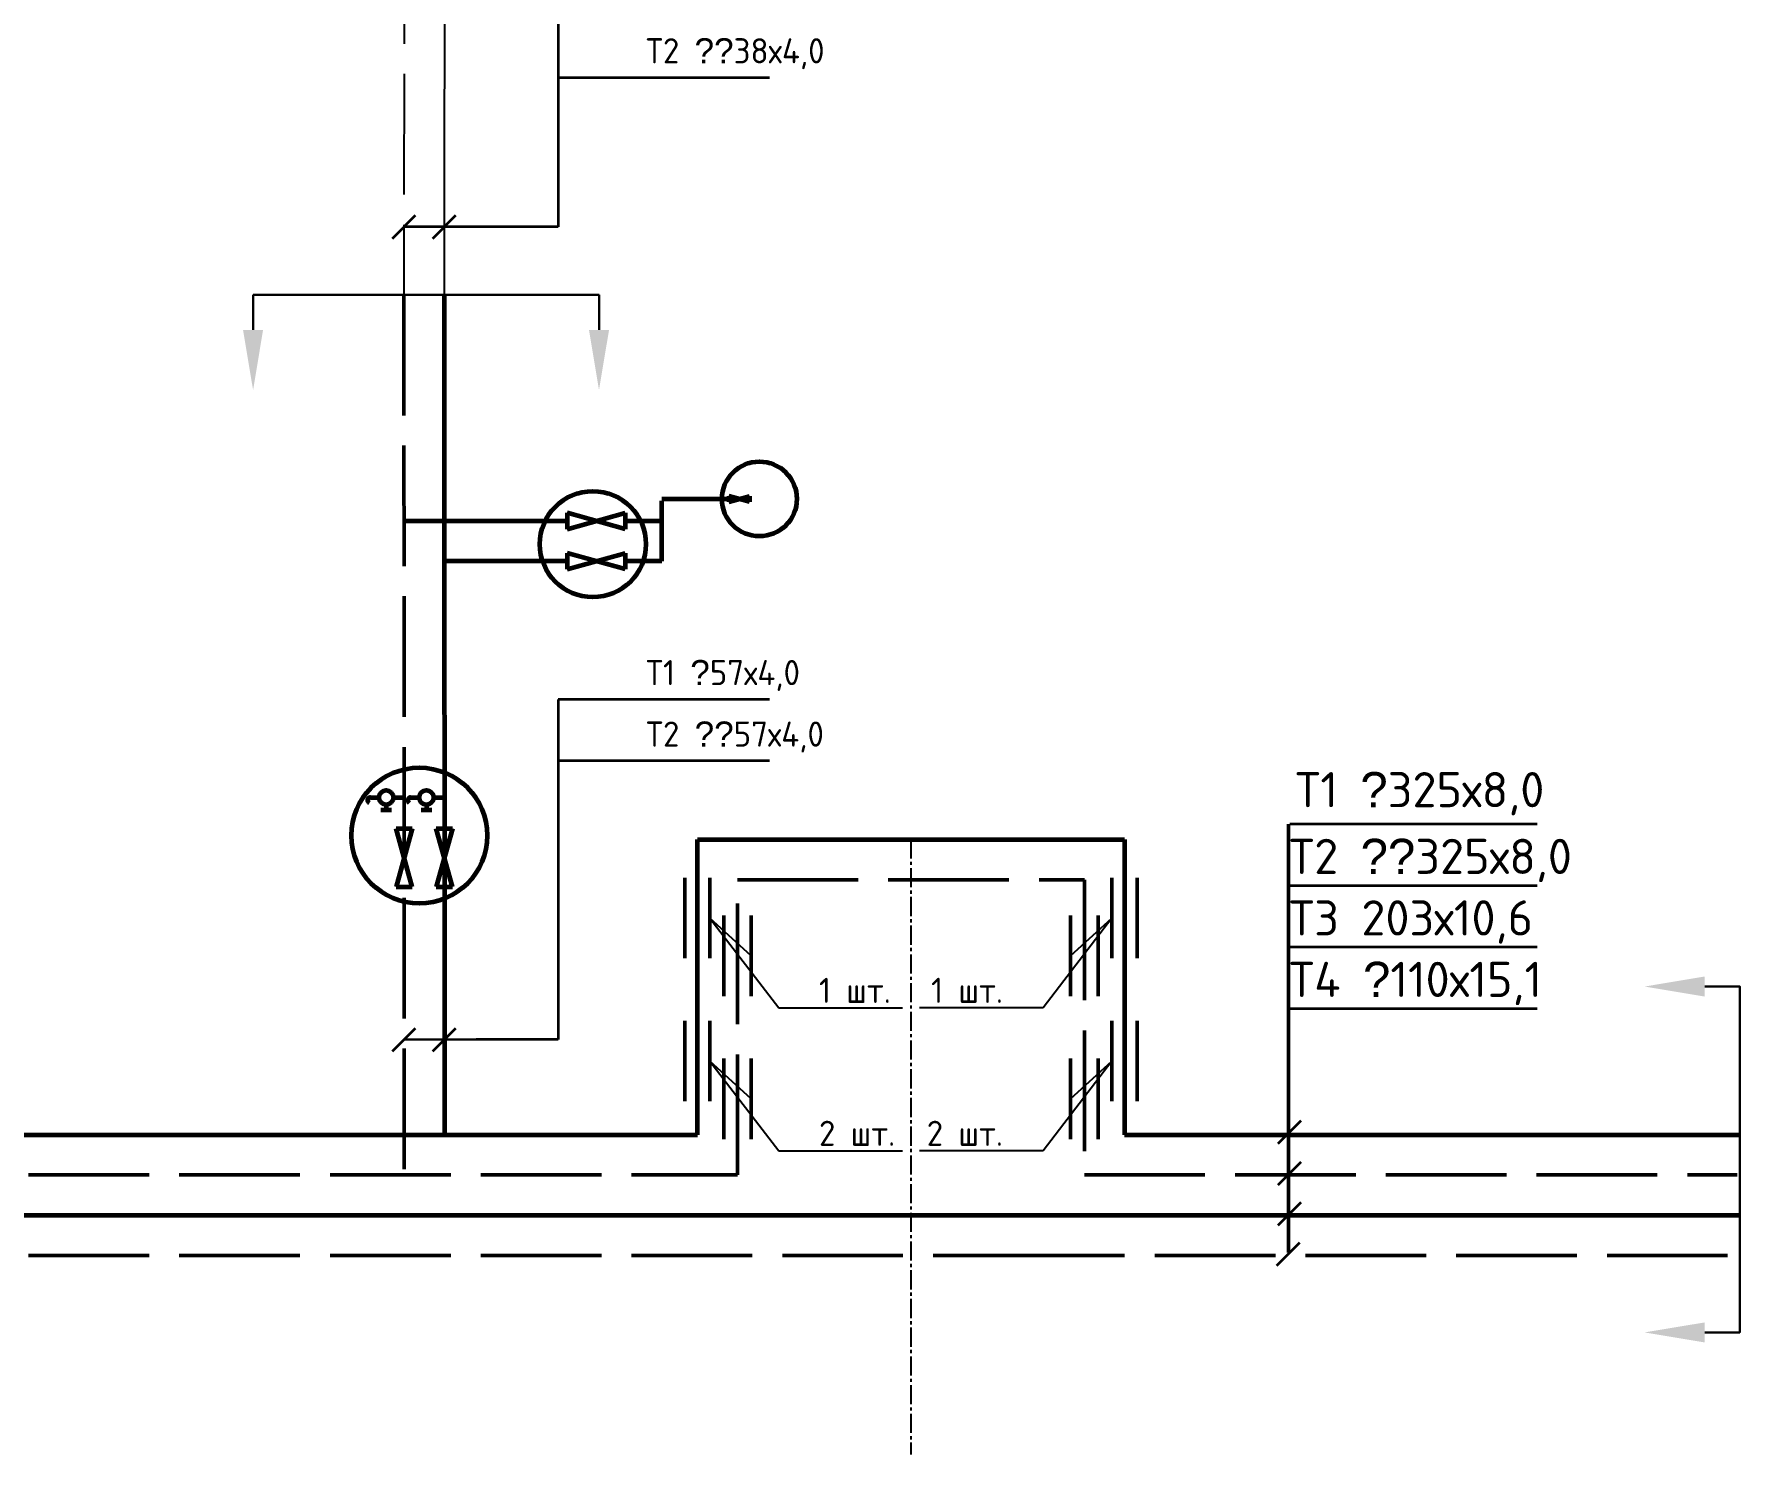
# Model space of a CAD drawing. Header units: metres. Extents: x 1981 to 7362, y 1229 to 3678.
# Drawn here: x 3873.5 to 4043.2, y 1757.6 to 1901.3 of the extents above; entities that cross this region are included whole.
import ezdxf
from ezdxf import colors
from ezdxf.entities.mleader import LeaderData, LeaderLine
from ezdxf.math import Vec2, Vec3

# ---------------------------------------------------------------- set-up
doc = ezdxf.new("R2010")
doc.units = ezdxf.units.M
doc.linetypes.add('ACAD_ISO02W100', pattern=[15, 12, -3])
doc.linetypes.add('CENTER2', pattern=[28.575, 19.05, -3.175, 3.175, -3.175])
for name, color, linetype, lineweight in [('Объекты проект.', 1, 'Continuous', 80), ('Основной', 255, 'Continuous', 50), ('Размер 3.5', 250, 'Continuous', 35), ('Размерный', 4, 'Continuous', 30)]:
    doc.layers.add(name, color=color, linetype=linetype, lineweight=lineweight)
doc.styles.add('-ISOCPEUR-', font='isocpeur.ttf')
doc.styles.get("Standard").update_dxf_attribs({"font": 'GOST Common.ttf'})

# ---------------------------------------------------------------- blocks, each defined once
blk = doc.blocks.new('_None')

msp = doc.modelspace()

# ---------------------------------------------------------------- linework, layer by layer
at = {"color": 5, "linetype": 'ACAD_ISO02W100', "lineweight": 50}
msp.add_line((3910.274, 1875.365), (3910.3, 1787.779), dxfattribs=at)
at = {"lineweight": 60}
for p, q in [((3935.948, 1855.048), (3942.614, 1855.048)), ((3942.614, 1855.331), (3942.614, 1854.766)), ((3942.614, 1854.766), (3944.649, 1855.331)), ((3944.649, 1854.766), (3942.614, 1855.331)), ((3944.649, 1855.331), (3944.649, 1854.766)), ((3926.509, 1853.655), (3926.509, 1852.049)), ((3926.509, 1852.049), (3932.288, 1853.655)), ((3932.288, 1852.049), (3926.509, 1853.655)), ((3932.288, 1853.655), (3932.288, 1852.049)), ((3935.948, 1848.852), (3935.948, 1854.852)), ((3926.509, 1849.655), (3926.509, 1848.049)), ((3926.509, 1848.049), (3932.288, 1849.655)), ((3932.288, 1848.049), (3926.509, 1849.655)), ((3932.288, 1849.655), (3932.288, 1848.049)), ((3906.934, 1825.338), (3907.794, 1825.338)), ((3908.51, 1824.622), (3908.51, 1824.085)), ((3909.226, 1825.338), (3910.3, 1825.338)), ((3910.934, 1825.338), (3911.794, 1825.338)), ((3912.51, 1824.622), (3912.51, 1824.085)), ((3913.226, 1825.338), (3914.3, 1825.338)), ((3909.047, 1824.085), (3907.973, 1824.085)), ((3913.047, 1824.085), (3911.973, 1824.085)), ((3909.497, 1822.244), (3911.102, 1822.244)), ((3911.102, 1816.465), (3909.497, 1822.244)), ((3911.102, 1822.244), (3909.497, 1816.465)), ((3913.497, 1822.244), (3915.102, 1822.244)), ((3915.102, 1816.465), (3913.497, 1822.244)), ((3915.102, 1822.244), (3913.497, 1816.465)), ((3909.497, 1816.465), (3911.102, 1816.465)), ((3913.497, 1816.465), (3915.102, 1816.465))]:
    msp.add_line(p, q, dxfattribs=at)
at = {"color": 6, "linetype": 'ACAD_ISO02W100', "lineweight": 50}
for p, q in [((3782.925, 1779.779), (3969.974, 1779.779)), ((3969.974, 1779.779), (4043.167, 1779.779))]:
    msp.add_line(p, q, dxfattribs=at)
at = {"color": 5, "linetype": 'ACAD_ISO02W100', "lineweight": 25}
msp.add_lwpolyline([(3888.893, 1939.988), (3888.893, 1912.34), (3910.3, 1912.34), (3910.274, 1875.365)], dxfattribs=at)
at = {"color": 5, "linetype": 'ACAD_ISO02W100', "lineweight": 50}
msp.add_lwpolyline([(3782.925, 1787.779), (3943.467, 1787.779), (3943.467, 1817.164), (3977.974, 1817.164), (3977.974, 1787.779), (4042.938, 1787.779)], dxfattribs=at)
at = {"lineweight": 50}
for points in [[(3938.209, 1817.343), (3938.209, 1809.343)], [(3940.724, 1817.343), (3940.724, 1809.343)], [(3980.716, 1817.343), (3980.716, 1809.343)], [(3983.232, 1817.343), (3983.232, 1809.343)], [(3942.095, 1813.584), (3942.095, 1805.584)], [(3944.838, 1813.584), (3944.838, 1805.584)], [(3976.603, 1813.584), (3976.603, 1805.584)], [(3979.345, 1813.584), (3979.345, 1805.584)], [(3938.209, 1795.118), (3938.209, 1803.118)], [(3940.724, 1795.118), (3940.724, 1803.118)], [(3980.716, 1795.118), (3980.716, 1803.118)], [(3983.232, 1795.118), (3983.232, 1803.118)], [(3942.095, 1791.359), (3942.095, 1799.359)], [(3944.838, 1791.359), (3944.838, 1799.359)], [(3976.603, 1791.359), (3976.603, 1799.359)], [(3979.345, 1791.359), (3979.345, 1799.359)]]:
    msp.add_lwpolyline(points, dxfattribs=at)
at = {"lineweight": 60}
for centre, radius in [((3945.646, 1855.048), 3.72), ((3929.075, 1850.542), 5.276), ((3911.807, 1821.556), 6.757), ((3908.51, 1825.338), 0.716), ((3912.51, 1825.338), 0.716)]:
    msp.add_circle(centre, radius, dxfattribs=at)
for centre in [(3906.916, 1825.065), (3910.916, 1825.065)]:
    msp.add_arc(centre, 0.274, 86.2591, 244.72194, dxfattribs=at)
at = {"layer": 'Объекты проект.', "color": 1, "lineweight": 60}
msp.add_line((3914.276, 1875.366), (3914.3, 1791.779), dxfattribs=at)
at = {"layer": 'Объекты проект.', "color": 5, "lineweight": 60}
for p, q in [((3921.031, 1852.852), (3910.3, 1852.852)), ((3926.509, 1852.852), (3910.3, 1852.852)), ((3935.948, 1852.852), (3932.288, 1852.852))]:
    msp.add_line(p, q, dxfattribs=at)
at = {"layer": 'Объекты проект.', "lineweight": 60}
for p, q in [((3921.031, 1848.852), (3914.3, 1848.852)), ((3926.509, 1848.852), (3914.3, 1848.852)), ((3935.948, 1848.852), (3932.288, 1848.852)), ((3939.467, 1791.779), (3939.467, 1821.164)), ((3939.467, 1821.164), (3981.974, 1821.164)), ((3981.974, 1821.164), (3981.974, 1791.779)), ((3782.925, 1791.779), (3939.467, 1791.779)), ((3981.974, 1791.779), (4043.052, 1791.779))]:
    msp.add_line(p, q, dxfattribs=at)
at = {"layer": 'Объекты проект.', "color": 4, "lineweight": 60}
for p, q in [((3782.925, 1783.779), (3973.974, 1783.779)), ((3973.974, 1783.779), (4043.052, 1783.779))]:
    msp.add_line(p, q, dxfattribs=at)
at = {"layer": 'Объекты проект.', "color": 1, "lineweight": 25}
msp.add_lwpolyline([(3892.893, 1939.988), (3892.893, 1916.34), (3914.3, 1916.34), (3914.276, 1875.366)], dxfattribs=at)
at = {"layer": 'Основной', "color": 2, "linetype": 'CENTER2', "lineweight": 25, "ltscale": 0.1}
msp.add_lwpolyline([(3960.72, 1821.164), (3960.72, 1759.974)], dxfattribs=at)
at = {"layer": 'Основной'}
msp.add_lwpolyline([(3998.281, 1822.671), (3998.281, 1780.055)], dxfattribs=at)
at = {"layer": 'Размер 3.5'}
for p, q in [((3925.605, 1903.082), (3925.605, 1882.124)), ((3946.644, 1896.962), (3925.605, 1896.962)), ((3909.141, 1880.979), (3911.431, 1883.27)), ((3913.141, 1880.979), (3915.431, 1883.27)), ((3917.468, 1882.124), (3910.286, 1882.119)), ((3925.605, 1882.124), (3917.468, 1882.124)), ((3946.651, 1835.092), (3925.612, 1835.092)), ((3925.612, 1835.092), (3925.612, 1801.248)), ((3946.651, 1828.973), (3925.612, 1828.973)), ((4023.011, 1822.671), (3998.408, 1822.671)), ((4023.011, 1816.551), (3998.408, 1816.551)), ((4023.011, 1810.432), (3998.408, 1810.432)), ((4023.011, 1804.313), (3998.408, 1804.313)), ((3909.148, 1800.103), (3911.438, 1802.393)), ((3913.148, 1800.103), (3915.438, 1802.393)), ((3917.475, 1801.248), (3910.293, 1801.243)), ((3925.612, 1801.248), (3917.475, 1801.248)), ((3997.263, 1790.91), (3999.553, 1793.201)), ((3997.263, 1786.784), (3999.553, 1789.074)), ((3997.263, 1782.784), (3999.553, 1785.074)), ((3997.136, 1778.784), (3999.426, 1781.074))]:
    msp.add_line(p, q, dxfattribs=at)
at = {"layer": 'Размерный', "color": 7, "lineweight": 30}
for p, q in [((3912.475, 1875.366), (3895.263, 1875.358)), ((3895.263, 1875.358), (3895.265, 1871.864)), ((3912.475, 1875.366), (3929.687, 1875.358)), ((3929.687, 1875.358), (3929.685, 1871.864))]:
    msp.add_line(p, q, dxfattribs=at)
msp.add_lwpolyline([(4039.693, 1772.112), (4043.186, 1772.11), (4043.194, 1789.322), (4043.186, 1806.534), (4039.693, 1806.532)], dxfattribs=at)
for points in [[(3896.261, 1871.865), (3895.267, 1865.884), (3894.268, 1871.864)], [(3928.688, 1871.865), (3929.682, 1865.884), (3930.682, 1871.864)], [(4039.693, 1805.535), (4033.712, 1806.529), (4039.692, 1807.529)], [(4039.693, 1773.108), (4033.712, 1772.114), (4039.692, 1771.115)]]:
    msp.add_solid(points, dxfattribs=at)

# ---------------------------------------------------------------- texts
at = {"char_height": 2.5, "attachment_point": 1}
for s, insert in [('Т2 {\\fArial|b0|i0|c204|p34;\x9d\x9d}38х4,0', (3934.356, 1900.89)), ('Т1 {\\fArial|b0|i0|c0|p34;\x9d}57х4,0', (3934.363, 1839.02)), ('Т2 {\\fArial|b0|i0|c204|p34;\x9d\x9d}57х4,0', (3934.363, 1832.901))]:
    msp.add_mtext_dynamic_manual_height_columns(s, width=23.76088, gutter_width=12.5, heights=[0], dxfattribs=dict(at, insert=insert))
at = {"layer": 'Размерный', "color": 7, "style": '-ISOCPEUR-'}
for s, p in [('Т1 %%157325х8,0', (3998.972, 1824.371)), ('Т2 %%157%%157325х8,0', (3998.361, 1817.73)), ('Т3 203х10,6', (3998.361, 1811.61)), ('Т4 %%157110х15,1', (3998.361, 1805.491))]:
    msp.add_text(s, height=3.5, dxfattribs=at).set_placement(p)

# ---------------------------------------------------------------- leaders
at = {"lineweight": 25}
ml = msp.add_multileader_mtext('Standard', dxfattribs=at)
ml.set_content('1 шт.', color=256)
ml.set_leader_properties()
ml.set_arrow_properties(name='NONE')
ml.build(insert=Vec2(0, 0))
ml.multileader.update_dxf_attribs({"text_left_attachment_type": 6, "text_right_attachment_type": 6, "dogleg_length": 2, "arrow_head_size": 2.5})
ctx = ml.context
ctx.base_point, ctx.char_height, ctx.arrow_head_size, ctx.plane_origin = Vec3(3949.569, 1804.402), 2.5, 2.5, Vec3(3944.838, 1809.584)
ctx.left_attachment, ctx.right_attachment = 6, 6
notes = []
notes.append((ctx, [(0, (1, 1, 0), (3947.569, 1804.402), (1, 0), 2, [(1, [(3944.838, 1809.584), (3940.724, 1813.343)], 0, [])])]))
ctx.mtext.insert, ctx.mtext.flow_direction = Vec3(3951.569, 1807.402), 5
ml = msp.add_multileader_mtext('Standard', dxfattribs=at)
ml.set_content('1 шт.', color=256)
ml.set_leader_properties()
ml.set_arrow_properties(name='NONE')
ml.build(insert=Vec2(0, 0))
ml.multileader.update_dxf_attribs({"text_left_attachment_type": 6, "text_right_attachment_type": 6, "dogleg_length": 2, "arrow_head_size": 2.5})
ctx = ml.context
ctx.base_point, ctx.char_height, ctx.arrow_head_size, ctx.plane_origin = Vec3(3961.015, 1804.402), 2.5, 2.5, Vec3(3976.603, 1809.584)
ctx.left_attachment, ctx.right_attachment, ctx.text_align_type = 6, 6, 2
notes.append((ctx, [(0, (1, 1, 0), (3973.871, 1804.402), (-1, 0), 2, [(1, [(3976.603, 1809.584), (3980.716, 1813.343)], 0, [])])]))
ctx.mtext.insert, ctx.mtext.alignment, ctx.mtext.flow_direction = Vec3(3969.871, 1807.402), 3, 5
ml = msp.add_multileader_mtext('Standard', dxfattribs=at)
ml.set_content('2 шт.', color=256)
ml.set_leader_properties()
ml.set_arrow_properties(name='NONE')
ml.build(insert=Vec2(0, 0))
ml.multileader.update_dxf_attribs({"text_left_attachment_type": 6, "text_right_attachment_type": 6, "dogleg_length": 2, "arrow_head_size": 2.5})
ctx = ml.context
ctx.base_point, ctx.char_height, ctx.arrow_head_size, ctx.plane_origin = Vec3(3949.569, 1790.176), 2.5, 2.5, Vec3(3944.838, 1795.359)
ctx.left_attachment, ctx.right_attachment = 6, 6
notes.append((ctx, [(0, (1, 1, 0), (3947.569, 1790.176), (1, 0), 2, [(1, [(3944.838, 1795.359), (3940.724, 1799.118)], 0, [])])]))
ctx.mtext.insert, ctx.mtext.flow_direction = Vec3(3951.569, 1793.176), 5
ml = msp.add_multileader_mtext('Standard', dxfattribs=at)
ml.set_content('2 шт.', color=256)
ml.set_leader_properties()
ml.set_arrow_properties(name='NONE')
ml.build(insert=Vec2(0, 0))
ml.multileader.update_dxf_attribs({"text_left_attachment_type": 6, "text_right_attachment_type": 6, "dogleg_length": 2, "arrow_head_size": 2.5})
ctx = ml.context
ctx.base_point, ctx.char_height, ctx.arrow_head_size, ctx.plane_origin = Vec3(3960.515, 1790.176), 2.5, 2.5, Vec3(3976.603, 1795.359)
ctx.left_attachment, ctx.right_attachment, ctx.text_align_type = 6, 6, 2
notes.append((ctx, [(0, (1, 1, 0), (3973.871, 1790.176), (-1, 0), 2, [(1, [(3976.603, 1795.359), (3980.716, 1799.118)], 0, [])])]))
ctx.mtext.insert, ctx.mtext.alignment, ctx.mtext.flow_direction = Vec3(3969.871, 1793.176), 3, 5
for ctx, leaders in notes:
    for number, flags, end, landing, length, lines in leaders:
        leader = LeaderData()
        leader.index, (leader.has_last_leader_line, leader.has_dogleg_vector, leader.attachment_direction) = number, flags
        leader.last_leader_point, leader.dogleg_vector, leader.dogleg_length = Vec3(end), Vec3(landing), length
        for number, points, colour, breaks in lines:
            line = LeaderLine()
            line.index, line.vertices, line.color, line.breaks = number, Vec3.list(points), colors.encode_raw_color(colour), breaks
            leader.lines.append(line)
        ctx.leaders.append(leader)

doc.saveas('drawing.dxf')
